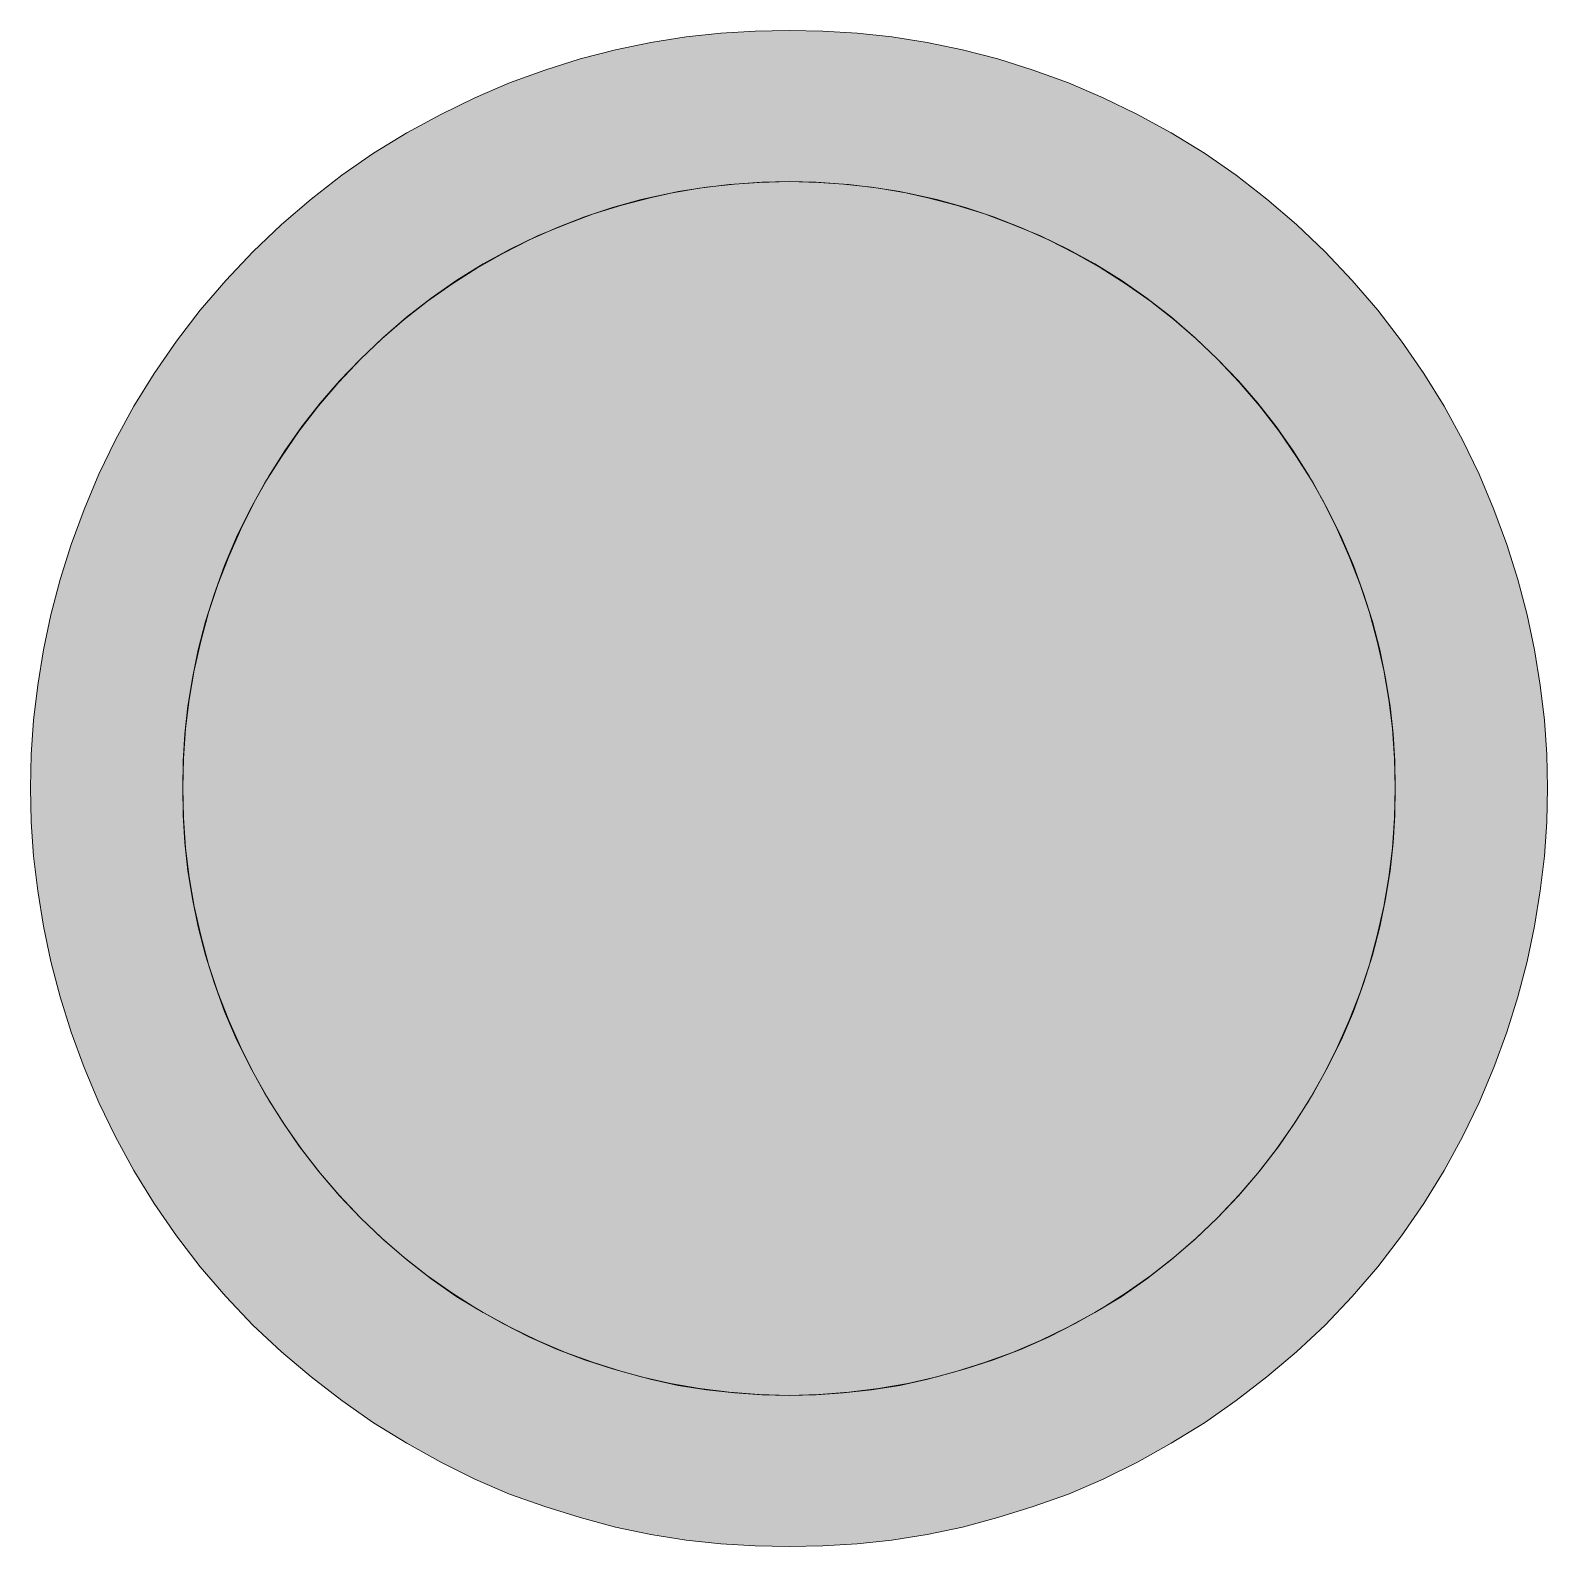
# Model space of a CAD drawing. Header units: metres. Extents: x 160 to 410, y 12 to 260.
import ezdxf

# ---------------------------------------------------------------- set-up
doc = ezdxf.new("R2010")
doc.units = ezdxf.units.M
doc.layers.add('FILL_RED_FF0000', color=7, linetype='Continuous', true_color=0xff0000)
doc.layers.add('FILL_WHITE_FFFFFF', color=7, linetype='Continuous', true_color=0xffffff)

msp = doc.modelspace()

# ---------------------------------------------------------------- hatches: boundary and pattern name
at = {"layer": 'FILL_RED_FF0000', "true_color": 0xff0000}
h = msp.add_hatch(color=7, dxfattribs=at)
h.dxf.hatch_style = 1
h.paths.add_polyline_path([(408.96, 124.88), (408.29, 119.17), (407.34, 113.4), (406.12, 107.6), (404.62, 101.79), (402.81, 95.99), (400.68, 90.18), (398.25, 84.44), (395.53, 78.82), (392.5, 73.3), (389.16, 67.86), (385.52, 62.56), (381.6, 57.47), (377.42, 52.57), (372.96, 47.88), (368.27, 43.53), (363.4, 39.4), (358.35, 35.5), (353.16, 31.86), (347.7, 28.49), (342.14, 25.4), (336.5, 22.62), (330.84, 20.16), (325.04, 18.11), (319.23, 16.29), (313.43, 14.74), (307.62, 13.5), (301.85, 12.58), (296.15, 11.97), (290.51, 11.63), (284.94, 11.52), (279.37, 11.63), (273.73, 11.97), (268.03, 12.58), (262.26, 13.5), (256.46, 14.74), (250.65, 16.29), (244.85, 18.11), (239.04, 20.16), (233.38, 22.62), (227.75, 25.4), (222.18, 28.49), (216.72, 31.86), (211.53, 35.5), (206.48, 39.4), (201.61, 43.53), (196.92, 47.88), (192.46, 52.57), (188.28, 57.47), (184.36, 62.56), (180.72, 67.86), (177.38, 73.3), (174.35, 78.82), (171.63, 84.44), (169.2, 90.18), (167.07, 95.99), (165.26, 101.79), (163.76, 107.6), (162.54, 113.4), (161.6, 119.17), (160.92, 124.88), (160.52, 130.51), (160.38, 136.08), (160.51, 141.57), (160.92, 147.22), (161.6, 152.96), (162.54, 158.76), (163.76, 164.49), (165.26, 170.28), (167.07, 176.07), (169.2, 181.8), (171.63, 187.57), (174.35, 193.23), (177.38, 198.76), (180.72, 204.12), (184.37, 209.42), (188.28, 214.52), (192.46, 219.41), (196.92, 224.1), (201.61, 228.56), (206.48, 232.74), (211.53, 236.66), (216.72, 240.3), (222.18, 243.64), (227.75, 246.67), (233.38, 249.39), (239.04, 251.82), (244.85, 253.95), (250.65, 255.76), (256.46, 257.26), (262.26, 258.48), (268.03, 259.4), (273.74, 260.01), (279.37, 260.35), (284.94, 260.46), (290.51, 260.35), (296.15, 260.01), (301.85, 259.4), (307.62, 258.48), (313.43, 257.26), (319.23, 255.76), (325.04, 253.95), (330.84, 251.82), (336.5, 249.39), (342.14, 246.67), (347.7, 243.64), (353.16, 240.3), (358.35, 236.66), (363.4, 232.74), (368.27, 228.56), (372.96, 224.1), (377.42, 219.41), (381.6, 214.52), (385.52, 209.42), (389.16, 204.12), (392.5, 198.76), (395.53, 193.23), (398.25, 187.57), (400.68, 181.8), (402.81, 176.07), (404.62, 170.28), (406.12, 164.49), (407.34, 158.76), (408.29, 152.96), (408.96, 147.22), (409.37, 141.57), (409.5, 136.08), (409.37, 130.51), (408.96, 124.88)])
h.paths.add_polyline_path([(384.14, 144.95), (383.64, 149.5), (382.86, 154.08), (381.92, 158.77), (380.72, 163.42), (379.29, 168.03), (377.64, 172.62), (375.65, 177.2), (373.43, 181.73), (370.98, 186.16), (368.28, 190.44), (365.34, 194.69), (362.21, 198.79), (358.86, 202.72), (355.32, 206.46), (351.6, 210), (347.74, 213.35), (343.7, 216.48), (339.48, 219.42), (335.13, 222.12), (330.71, 224.55), (326.22, 226.71), (321.66, 228.6), (317.04, 230.33), (312.39, 231.77), (307.74, 232.98), (303.12, 234), (298.46, 234.71), (293.9, 235.22), (289.4, 235.52), (284.94, 235.62), (280.48, 235.52), (275.98, 235.22), (271.42, 234.71), (266.76, 234), (262.14, 232.98), (257.49, 231.77), (252.84, 230.33), (248.22, 228.6), (243.66, 226.71), (239.18, 224.55), (234.75, 222.12), (230.4, 219.42), (226.18, 216.48), (222.14, 213.35), (218.28, 210), (214.56, 206.46), (211.02, 202.72), (207.68, 198.79), (204.54, 194.69), (201.6, 190.44), (198.9, 186.19), (196.45, 181.8), (194.23, 177.28), (192.24, 172.62), (190.59, 168.03), (189.16, 163.42), (187.96, 158.77), (187.02, 154.08), (186.24, 149.5), (185.74, 144.95), (185.48, 140.46), (185.4, 136.08), (185.48, 131.59), (185.74, 127.06), (186.24, 122.49), (187.02, 117.9), (187.96, 113.28), (189.16, 108.63), (190.59, 103.98), (192.24, 99.36), (194.23, 94.8), (196.45, 90.32), (198.9, 85.89), (201.6, 81.54), (204.54, 77.29), (207.68, 73.19), (211.02, 69.26), (214.56, 65.52), (218.28, 61.98), (222.14, 58.64), (226.18, 55.5), (230.4, 52.56), (234.75, 49.96), (239.18, 47.57), (243.66, 45.37), (248.22, 43.38), (252.84, 41.73), (257.49, 40.28), (262.14, 39.03), (266.76, 37.98), (271.42, 37.27), (275.99, 36.77), (280.48, 36.46), (284.94, 36.36), (289.4, 36.46), (293.9, 36.77), (298.46, 37.27), (303.12, 37.98), (307.74, 39.03), (312.39, 40.28), (317.04, 41.73), (321.66, 43.38), (326.22, 45.37), (330.71, 47.57), (335.13, 49.96), (339.48, 52.56), (343.7, 55.5), (347.74, 58.64), (351.6, 61.98), (355.32, 65.52), (358.86, 69.26), (362.21, 73.19), (365.34, 77.29), (368.28, 81.54), (370.98, 85.89), (373.43, 90.32), (375.65, 94.8), (377.64, 99.36), (379.29, 103.98), (380.72, 108.63), (381.92, 113.28), (382.86, 117.9), (383.64, 122.49), (384.14, 127.06), (384.4, 131.59), (384.48, 136.08), (384.4, 140.46), (384.14, 144.95)], flags=16)
at = {"layer": 'FILL_WHITE_FFFFFF', "true_color": 0xffffff}
h = msp.add_hatch(color=7, dxfattribs=at)
h.dxf.hatch_style = 1
h.paths.add_polyline_path([(384.36, 131.16), (384.01, 126.27), (383.42, 121.41), (382.59, 116.6), (381.53, 111.83), (380.23, 107.12), (378.69, 102.48), (376.92, 97.92), (374.93, 93.45), (372.74, 89.09), (370.34, 84.84), (367.74, 80.71), (364.94, 76.7), (361.93, 72.84), (358.73, 69.1), (355.32, 65.52), (351.79, 62.16), (348.11, 58.98), (344.27, 55.98), (340.29, 53.17), (336.17, 50.55), (331.93, 48.13), (327.57, 45.92), (323.1, 43.92), (318.54, 42.2), (313.9, 40.69), (309.19, 39.39), (304.43, 38.32), (299.61, 37.47), (294.75, 36.86), (289.86, 36.49), (284.94, 36.36), (280.02, 36.49), (275.13, 36.86), (270.27, 37.47), (265.46, 38.32), (260.69, 39.39), (255.98, 40.69), (251.34, 42.2), (246.78, 43.92), (242.31, 45.92), (237.95, 48.13), (233.71, 50.55), (229.59, 53.17), (225.61, 55.98), (221.77, 58.98), (218.09, 62.16), (214.56, 65.52), (211.15, 69.1), (207.95, 72.84), (204.94, 76.7), (202.14, 80.71), (199.54, 84.84), (197.15, 89.09), (194.95, 93.45), (192.96, 97.92), (191.19, 102.48), (189.65, 107.12), (188.35, 111.83), (187.29, 116.6), (186.46, 121.41), (185.87, 126.27), (185.52, 131.16), (185.4, 136.08), (185.52, 140.94), (185.87, 145.79), (186.46, 150.61), (187.29, 155.41), (188.35, 160.16), (189.65, 164.86), (191.19, 169.5), (192.96, 174.06), (194.95, 178.59), (197.15, 183), (199.54, 187.27), (202.14, 191.41), (204.94, 195.4), (207.95, 199.25), (211.15, 202.93), (214.56, 206.46), (218.09, 209.82), (221.77, 213), (225.61, 216), (229.59, 218.81), (233.71, 221.43), (237.95, 223.85), (242.31, 226.06), (246.78, 228.06), (251.34, 229.83), (255.98, 231.37), (260.69, 232.67), (265.46, 233.73), (270.27, 234.56), (275.13, 235.15), (280.02, 235.5), (284.94, 235.62), (289.86, 235.5), (294.75, 235.15), (299.61, 234.56), (304.43, 233.73), (309.19, 232.67), (313.9, 231.37), (318.54, 229.83), (323.1, 228.06), (327.57, 226.06), (331.93, 223.85), (336.17, 221.43), (340.29, 218.81), (344.27, 216), (348.11, 213), (351.79, 209.82), (355.32, 206.46), (358.73, 202.93), (361.94, 199.25), (364.94, 195.4), (367.74, 191.41), (370.34, 187.27), (372.74, 183), (374.93, 178.59), (376.92, 174.06), (378.69, 169.5), (380.23, 164.86), (381.53, 160.16), (382.59, 155.41), (383.42, 150.61), (384.01, 145.79), (384.36, 140.94), (384.48, 136.08), (384.36, 131.16)])

# ---------------------------------------------------------------- linework, layer by layer
at = {"layer": 'FILL_RED_FF0000', "lineweight": 0, "true_color": 0xff0000}
for points in [[(408.96, 124.88), (408.29, 119.17), (407.34, 113.4), (406.12, 107.6), (404.62, 101.79), (402.81, 95.99), (400.68, 90.18), (398.25, 84.44), (395.53, 78.82), (392.5, 73.3), (389.16, 67.86), (385.52, 62.56), (381.6, 57.47), (377.42, 52.57), (372.96, 47.88), (368.27, 43.53), (363.4, 39.4), (358.35, 35.5), (353.16, 31.86), (347.7, 28.49), (342.14, 25.4), (336.5, 22.62), (330.84, 20.16), (325.04, 18.11), (319.23, 16.29), (313.43, 14.74), (307.62, 13.5), (301.85, 12.58), (296.15, 11.97), (290.51, 11.63), (284.94, 11.52), (279.37, 11.63), (273.73, 11.97), (268.03, 12.58), (262.26, 13.5), (256.46, 14.74), (250.65, 16.29), (244.85, 18.11), (239.04, 20.16), (233.38, 22.62), (227.75, 25.4), (222.18, 28.49), (216.72, 31.86), (211.53, 35.5), (206.48, 39.4), (201.61, 43.53), (196.92, 47.88), (192.46, 52.57), (188.28, 57.47), (184.36, 62.56), (180.72, 67.86), (177.38, 73.3), (174.35, 78.82), (171.63, 84.44), (169.2, 90.18), (167.07, 95.99), (165.26, 101.79), (163.76, 107.6), (162.54, 113.4), (161.6, 119.17), (160.92, 124.88), (160.52, 130.51), (160.38, 136.08), (160.51, 141.57), (160.92, 147.22), (161.6, 152.96), (162.54, 158.76), (163.76, 164.49), (165.26, 170.28), (167.07, 176.07), (169.2, 181.8), (171.63, 187.57), (174.35, 193.23), (177.38, 198.76), (180.72, 204.12), (184.37, 209.42), (188.28, 214.52), (192.46, 219.41), (196.92, 224.1), (201.61, 228.56), (206.48, 232.74), (211.53, 236.66), (216.72, 240.3), (222.18, 243.64), (227.75, 246.67), (233.38, 249.39), (239.04, 251.82), (244.85, 253.95), (250.65, 255.76), (256.46, 257.26), (262.26, 258.48), (268.03, 259.4), (273.74, 260.01), (279.37, 260.35), (284.94, 260.46), (290.51, 260.35), (296.15, 260.01), (301.85, 259.4), (307.62, 258.48), (313.43, 257.26), (319.23, 255.76), (325.04, 253.95), (330.84, 251.82), (336.5, 249.39), (342.14, 246.67), (347.7, 243.64), (353.16, 240.3), (358.35, 236.66), (363.4, 232.74), (368.27, 228.56), (372.96, 224.1), (377.42, 219.41), (381.6, 214.52), (385.52, 209.42), (389.16, 204.12), (392.5, 198.76), (395.53, 193.23), (398.25, 187.57), (400.68, 181.8), (402.81, 176.07), (404.62, 170.28), (406.12, 164.49), (407.34, 158.76), (408.29, 152.96), (408.96, 147.22), (409.37, 141.57), (409.5, 136.08), (409.37, 130.51)], [(384.14, 144.95), (383.64, 149.5), (382.86, 154.08), (381.92, 158.77), (380.72, 163.42), (379.29, 168.03), (377.64, 172.62), (375.65, 177.2), (373.43, 181.73), (370.98, 186.16), (368.28, 190.44), (365.34, 194.69), (362.21, 198.79), (358.86, 202.72), (355.32, 206.46), (351.6, 210), (347.74, 213.35), (343.7, 216.48), (339.48, 219.42), (335.13, 222.12), (330.71, 224.55), (326.22, 226.71), (321.66, 228.6), (317.04, 230.33), (312.39, 231.77), (307.74, 232.98), (303.12, 234), (298.46, 234.71), (293.9, 235.22), (289.4, 235.52), (284.94, 235.62), (280.48, 235.52), (275.98, 235.22), (271.42, 234.71), (266.76, 234), (262.14, 232.98), (257.49, 231.77), (252.84, 230.33), (248.22, 228.6), (243.66, 226.71), (239.18, 224.55), (234.75, 222.12), (230.4, 219.42), (226.18, 216.48), (222.14, 213.35), (218.28, 210), (214.56, 206.46), (211.02, 202.72), (207.68, 198.79), (204.54, 194.69), (201.6, 190.44), (198.9, 186.19), (196.45, 181.8), (194.23, 177.28), (192.24, 172.62), (190.59, 168.03), (189.16, 163.42), (187.96, 158.77), (187.02, 154.08), (186.24, 149.5), (185.74, 144.95), (185.48, 140.46), (185.4, 136.08), (185.48, 131.59), (185.74, 127.06), (186.24, 122.49), (187.02, 117.9), (187.96, 113.28), (189.16, 108.63), (190.59, 103.98), (192.24, 99.36), (194.23, 94.8), (196.45, 90.32), (198.9, 85.89), (201.6, 81.54), (204.54, 77.29), (207.68, 73.19), (211.02, 69.26), (214.56, 65.52), (218.28, 61.98), (222.14, 58.64), (226.18, 55.5), (230.4, 52.56), (234.75, 49.96), (239.18, 47.57), (243.66, 45.37), (248.22, 43.38), (252.84, 41.73), (257.49, 40.28), (262.14, 39.03), (266.76, 37.98), (271.42, 37.27), (275.99, 36.77), (280.48, 36.46), (284.94, 36.36), (289.4, 36.46), (293.9, 36.77), (298.46, 37.27), (303.12, 37.98), (307.74, 39.03), (312.39, 40.28), (317.04, 41.73), (321.66, 43.38), (326.22, 45.37), (330.71, 47.57), (335.13, 49.96), (339.48, 52.56), (343.7, 55.5), (347.74, 58.64), (351.6, 61.98), (355.32, 65.52), (358.86, 69.26), (362.21, 73.19), (365.34, 77.29), (368.28, 81.54), (370.98, 85.89), (373.43, 90.32), (375.65, 94.8), (377.64, 99.36), (379.29, 103.98), (380.72, 108.63), (381.92, 113.28), (382.86, 117.9), (383.64, 122.49), (384.14, 127.06), (384.4, 131.59), (384.48, 136.08), (384.4, 140.46)]]:
    msp.add_lwpolyline(points, close=True, dxfattribs=at)
at = {"layer": 'FILL_WHITE_FFFFFF', "lineweight": 0, "true_color": 0xffffff}
msp.add_lwpolyline([(384.36, 131.16), (384.01, 126.27), (383.42, 121.41), (382.59, 116.6), (381.53, 111.83), (380.23, 107.12), (378.69, 102.48), (376.92, 97.92), (374.93, 93.45), (372.74, 89.09), (370.34, 84.84), (367.74, 80.71), (364.94, 76.7), (361.93, 72.84), (358.73, 69.1), (355.32, 65.52), (351.79, 62.16), (348.11, 58.98), (344.27, 55.98), (340.29, 53.17), (336.17, 50.55), (331.93, 48.13), (327.57, 45.92), (323.1, 43.92), (318.54, 42.2), (313.9, 40.69), (309.19, 39.39), (304.43, 38.32), (299.61, 37.47), (294.75, 36.86), (289.86, 36.49), (284.94, 36.36), (280.02, 36.49), (275.13, 36.86), (270.27, 37.47), (265.46, 38.32), (260.69, 39.39), (255.98, 40.69), (251.34, 42.2), (246.78, 43.92), (242.31, 45.92), (237.95, 48.13), (233.71, 50.55), (229.59, 53.17), (225.61, 55.98), (221.77, 58.98), (218.09, 62.16), (214.56, 65.52), (211.15, 69.1), (207.95, 72.84), (204.94, 76.7), (202.14, 80.71), (199.54, 84.84), (197.15, 89.09), (194.95, 93.45), (192.96, 97.92), (191.19, 102.48), (189.65, 107.12), (188.35, 111.83), (187.29, 116.6), (186.46, 121.41), (185.87, 126.27), (185.52, 131.16), (185.4, 136.08), (185.52, 140.94), (185.87, 145.79), (186.46, 150.61), (187.29, 155.41), (188.35, 160.16), (189.65, 164.86), (191.19, 169.5), (192.96, 174.06), (194.95, 178.59), (197.15, 183), (199.54, 187.27), (202.14, 191.41), (204.94, 195.4), (207.95, 199.25), (211.15, 202.93), (214.56, 206.46), (218.09, 209.82), (221.77, 213), (225.61, 216), (229.59, 218.81), (233.71, 221.43), (237.95, 223.85), (242.31, 226.06), (246.78, 228.06), (251.34, 229.83), (255.98, 231.37), (260.69, 232.67), (265.46, 233.73), (270.27, 234.56), (275.13, 235.15), (280.02, 235.5), (284.94, 235.62), (289.86, 235.5), (294.75, 235.15), (299.61, 234.56), (304.43, 233.73), (309.19, 232.67), (313.9, 231.37), (318.54, 229.83), (323.1, 228.06), (327.57, 226.06), (331.93, 223.85), (336.17, 221.43), (340.29, 218.81), (344.27, 216), (348.11, 213), (351.79, 209.82), (355.32, 206.46), (358.73, 202.93), (361.94, 199.25), (364.94, 195.4), (367.74, 191.41), (370.34, 187.27), (372.74, 183), (374.93, 178.59), (376.92, 174.06), (378.69, 169.5), (380.23, 164.86), (381.53, 160.16), (382.59, 155.41), (383.42, 150.61), (384.01, 145.79), (384.36, 140.94), (384.48, 136.08)], close=True, dxfattribs=at)

doc.saveas('drawing.dxf')
